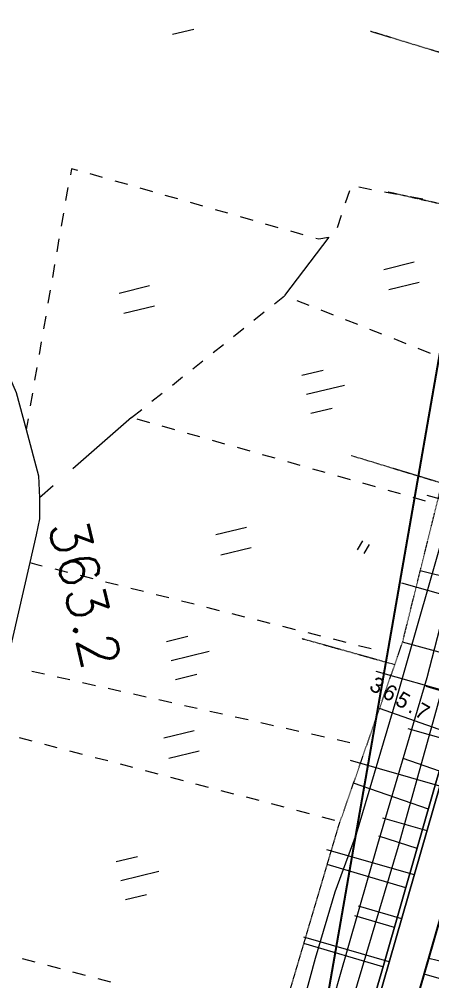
# Model space of a CAD drawing. Header units: millimetres. Extents: x 432273 to 1023813, y 170116 to 705940.
# Drawn here: x 519906 to 559449, y 526994 to 619197 of the extents above; entities that cross this region are included whole.
import ezdxf

# ---------------------------------------------------------------- set-up
doc = ezdxf.new("R2010")
doc.units = ezdxf.units.MM
doc.header["$LTSCALE"] = 100
doc.linetypes.add('561019', pattern=[1, 0.5, -0.5])
doc.linetypes.add('56301', pattern=[0.5, 0.25, -0.25])
doc.layers.get('Defpoints').update_dxf_attribs({"color": 153})
doc.layers.add('D-BGD', color=7, linetype='Continuous', lineweight=13)
doc.layers.add('●予備設計_LP横断', color=7, linetype='Continuous', lineweight=13)
doc.styles.add('BIGFONT', font='txt', dxfattribs={"height": 0.2, "bigfont": 'BIGFONT'})
doc.styles.add('Style-WORKING', font='WORKING.shx')

# ---------------------------------------------------------------- blocks, each defined once
blk = doc.blocks.new('M6311')
at = {"layer": '●予備設計_LP横断', "linetype": 'Continuous', "lineweight": 9}
for p, q in [((-0.75, -1), (-0.75, 0)), ((0, -1), (0, 0))]:
    blk.add_line(p, q, dxfattribs=at)
blk = doc.blocks.new('21311212131313131')
at = {"layer": 'D-BGD', "linetype": 'Continuous'}
for p, q in [((2465884.0787, -1427363.3445), (2463701.922, -1435847.6762)), ((2509574.5917, -1435206.6197), (2511213.6914, -1429047.0866)), ((2472538.3483, -1429290.6782), (2470942.4012, -1436351.0591)), ((2474377.182, -1429550.3031), (2472161.4119, -1438096.0362)), ((2479517.8005, -1431209.8638), (2477815.8366, -1437904.7486)), ((2482931.6868, -1431770.8752), (2480695.8768, -1440374.04)), ((2508069.0539, -1434751.3068), (2508688.4938, -1431834.2811)), ((2482992.0306, -1432165.1956), (2482009.6109, -1435555.8211)), ((2486466.2608, -1433120.5274), (2484238.5459, -1439988.1444)), ((2487230.8682, -1432893.166), (2486112.5471, -1437205.921)), ((2490116.0838, -1434124.1431), (2488977.1969, -1437632.937)), ((2491542.791, -1434033.8323), (2489252.6868, -1442652.876)), ((2493772.9084, -1435101.8229), (2491431.0725, -1442321.2533)), ((2495849.9119, -1435183.2702), (2494715.7119, -1439441.731)), ((2449606.5437, -1437017.9395, 362596.9804), (2450041.7745, -1435845.9736, 362611.9804)), ((2464247.619, -1435975.4053, 362659.9804), (2463930.9267, -1437184.9027, 362650.9804)), ((2497563.5162, -1436106.1182), (2496461.4289, -1439802.881)), ((2500113.1746, -1436308.6985), (2497874.4184, -1444750.6451)), ((2435309.455, -1436851.0977, 362820.9804), (2435107.8117, -1438083.6758, 362848.9804)), ((2444045.9726, -1439928.2958), (2443277.6903, -1437029.2661)), ((2501354.124, -1437110.4136), (2499287.6105, -1444678.0342)), ((2504331.747, -1437432.4624), (2503223.221, -1441602.3747)), ((2442112.3812, -1440440.7486), (2441344.0989, -1437541.7189)), ((2448737.4393, -1439361.4742, 362565.9804), (2449172.6702, -1438189.5083, 362580.9804)), ((2505174.2037, -1438122.5173), (2504136.9557, -1441920.9505)), ((2463614.7146, -1438393.5229, 362640.9804), (2463297.1451, -1439602.54, 362631.9804)), ((2508501.6592, -1438540.9884), (2506310.2813, -1446792.2643)), ((2508994.0997, -1439135.3074), (2506911.9887, -1446760.0466)), ((2434904.8111, -1439316.6509, 362877.9804), (2434702.6876, -1440550.1062, 362905.9804)), ((2447868.3349, -1441705.0089, 362535.9804), (2448302.2084, -1440533.44, 362550.9804)), ((2462980.4528, -1440812.0373, 362621.9804), (2462663.7605, -1442021.5347, 362612.9804)), ((2478212.3326, -1442134.7403, 362640.9804), (2478491.768, -1440916.2475, 362629.9804)), ((2434499.6869, -1441783.0813, 362933.9804), (2434297.5634, -1443016.5366, 362962.9804)), ((2446997.8732, -1444048.9406, 362505.9804), (2447433.1041, -1442876.9747, 362520.9804)), ((2487291.4987, -1443990.4296, 362634.9804), (2487540.2975, -1442765.4255, 362610.9804)), ((2462347.5483, -1443230.1548, 362603.9804), (2462029.9789, -1444439.172, 362593.9804)), ((2477651.7076, -1444570.7655, 362662.9804), (2477932.0201, -1443352.7529, 362651.9804)), ((2434647.9208, -1443907.1788, 362953.9804), (2435840.7396, -1444275.1627, 362886.9804)), ((2437032.6813, -1444642.6664, 362819.9804), (2438225.0199, -1445011.5274, 362752.9804)), ((2454247.9911, -1447623.4721), (2453286.5626, -1443998.5261)), ((2495040.6737, -1444054.3764, 362689.9804), (2494749.2718, -1445269.7384, 362723.9804)), ((2446128.7689, -1446392.4753, 362474.9804), (2446563.1225, -1445220.0292, 362489.9804)), ((2456061.3413, -1447143.2381), (2455522.938, -1445113.3577)), ((2461713.2865, -1445648.6693, 362584.9804), (2461396.5942, -1446858.1667, 362575.9804)), ((2486795.2586, -1446440.0408, 362682.9804), (2487042.7, -1445215.4337, 362658.9804)), ((2444830.4456, -1449890.7463, 362429.9804), (2439140.018, -1445749.5595, 362709.9804)), ((2452435.9982, -1448103.3092), (2451898.4721, -1446073.909)), ((2477091.9597, -1447007.2709, 362684.9804), (2477372.2722, -1445789.2583, 362673.9804)), ((2494458.3501, -1446484.2232, 362757.9804), (2494166.9483, -1447699.5852, 362791.9804)), ((2445258.7873, -1448735.5298, 362444.9804), (2445693.538, -1447564.4411, 362459.9804)), ((2438965.2606, -1448242.9179, 362715.9804), (2438646.814, -1449451.4549, 362719.9804)), ((2461080.3821, -1448066.7868, 362565.9804), (2460762.8126, -1449275.804, 362556.9804)), ((2476532.2118, -1449443.7764, 362706.9804), (2476811.6472, -1448225.2836, 362695.9804)), ((2486297.6612, -1448890.049, 362730.9804), (2486546.4599, -1447665.0449, 362706.9804)), ((2493875.5464, -1448914.9472, 362824.9804), (2493584.1445, -1450130.3092, 362858.9804)), ((2445640.3716, -1450866.5279, 362430.9804), (2444841.996, -1449905.0497, 362429.9804)), ((2485801.4211, -1451339.6602, 362778.9804), (2486050.2198, -1450114.6561, 362754.9804)), ((2438328.3673, -1450659.9918, 362724.9804), (2438008.5633, -1451868.9258, 362728.9804)), ((2460446.1203, -1450485.3013, 362546.9804), (2460129.428, -1451694.7986, 362537.9804)), ((2475972.464, -1451880.2818, 362727.9804), (2476251.8993, -1450661.789, 362716.9804)), ((2447237.9999, -1452789.9645, 362431.9804), (2446438.7471, -1451828.0061, 362430.9804)), ((2493293.2228, -1451344.794, 362892.9804), (2493001.8209, -1452560.156, 362926.9804)), ((2437690.1167, -1453077.4627, 362733.9804), (2437371.67, -1454285.9997, 362737.9804)), ((2459813.2158, -1452903.4188, 362528.9804), (2459495.6464, -1454112.436, 362518.9804)), ((2467874.0383, -1456002.8894), (2467105.756, -1453103.8597)), ((2469807.6297, -1455490.4366), (2469039.3474, -1452591.4069)), ((2475411.8389, -1454316.307, 362749.9804), (2475692.1515, -1453098.2944, 362738.9804)), ((2485305.181, -1453789.2714, 362826.9804), (2485552.6224, -1452564.6643, 362802.9804)), ((2448834.2708, -1454713.798, 362432.9804), (2448035.8952, -1453752.3198, 362432.9804)), ((2492710.419, -1453775.518, 362960.9804), (2492419.4973, -1454990.0028, 362994.9804)), ((2437051.866, -1455494.9336, 362742.9804), (2436733.4194, -1456703.4705, 362747.9804)), ((2450431.0219, -1456636.7544, 362434.9804), (2449632.6463, -1455675.2762, 362433.9804)), ((2459178.954, -1455321.9333, 362509.9804), (2458862.2617, -1456531.4306, 362500.9804)), ((2474852.0911, -1456752.8124, 362771.9804), (2475132.4036, -1455534.7998, 362760.9804)), ((2484807.5835, -1456239.2796, 362874.9804), (2485056.3823, -1455014.2755, 362850.9804)), ((2480031.9742, -1460062.7295), (2479070.5457, -1456437.7835)), ((2492128.0954, -1456205.3648, 363027.9804), (2491836.6935, -1457420.7268, 363061.9804)), ((2452028.1699, -1458561.0681, 362435.9804), (2451230.2746, -1457598.7128, 362434.9804)), ((2481845.3244, -1459582.4955), (2481306.9211, -1457552.6151)), ((2484311.3434, -1458688.8908, 362922.9804), (2484559.265, -1457463.4065, 362898.9804)), ((2487474.4405, -1460599.4741), (2486706.1582, -1457700.4444)), ((2489408.0319, -1460087.0213), (2488639.7496, -1457187.9915)), ((2436414.9727, -1457912.0075, 362751.9804), (2436095.6489, -1459120.0642, 362756.9804)), ((2458546.0496, -1457740.0508, 362490.9804), (2458228.4801, -1458949.0679, 362481.9804)), ((2474292.3432, -1459189.3178, 362793.9804), (2474571.7785, -1457970.825, 362782.9804)), ((2478219.9814, -1460542.5666), (2477682.4553, -1458513.1664)), ((2491545.2916, -1458636.0888, 363095.9804), (2491254.3699, -1459850.5736, 363129.9804)), ((2420001.4898, -1461159.2664), (2419463.0865, -1459129.386)), ((2453624.9211, -1460484.0245, 362436.9804), (2452826.5455, -1459522.5463, 362436.9804)), ((2435776.7221, -1460329.4784, 362760.9804), (2435458.2755, -1461538.0153, 362765.9804)), ((2457911.7878, -1460158.5653, 362471.9804), (2457595.0955, -1461368.0626, 362462.9804)), ((2473732.5953, -1461625.8232, 362815.9804), (2474012.0307, -1460407.3304, 362804.9804)), ((2483814.2262, -1461138.0218, 362970.9804), (2484062.5447, -1459913.8949, 362946.9804)), ((2490962.968, -1461065.9356, 363163.9804), (2490671.5661, -1462281.2976, 363197.9804)), ((2501233.673, -1464441.4869), (2500272.2446, -1460816.5409)), ((2455222.0691, -1462408.3382, 362438.9804), (2454423.2966, -1461445.5027, 362437.9804)), ((2503047.0232, -1463961.2529), (2502508.6199, -1461931.3725)), ((2435138.9516, -1462746.0721, 362769.9804), (2434820.0248, -1463955.4862, 362774.9804)), ((2444910.1021, -1465776.3262), (2444141.8198, -1462877.2964)), ((2446843.6935, -1465263.8733), (2446075.4112, -1462364.8436)), ((2457278.8833, -1462576.6828, 362453.9804), (2456961.3138, -1463785.6999, 362443.9804)), ((2473171.9703, -1464061.8485, 362837.9804), (2473452.2828, -1462843.8359, 362826.9804)), ((2483317.5059, -1463588.5102, 363018.9804), (2483566.3046, -1462363.5061, 362994.9804)), ((2499421.6802, -1464921.324), (2498884.1541, -1462891.9238)), ((2456818.8202, -1464331.2946, 362439.9804), (2456020.4447, -1463369.8164, 362438.9804)), ((2490380.6444, -1463495.7824, 363230.9804), (2490089.2425, -1464711.1444, 363264.9804)), ((2456818.8202, -1464331.2946, 362439.9804), (2461859.8696, -1469866.9464, 362880.9804)), ((2482821.2658, -1466038.1214, 363067.9804), (2483069.1873, -1464812.6371, 363043.9804)), ((2434501.5782, -1465164.0231, 362778.9804), (2434182.2543, -1466372.0799, 362783.9804)), ((2472612.2224, -1466498.3539, 362859.9804), (2472892.5349, -1465280.3413, 362848.9804)), ((2489797.8406, -1465926.5064, 363298.9804), (2489506.4387, -1467141.8684, 363332.9804)), ((2510666.8927, -1466439.6966, 363318.9804), (2510963.6408, -1465224.9812, 363294.9804)), ((2433863.8077, -1467580.6168, 362788.9804), (2433544.8809, -1468790.031, 362792.9804)), ((2472052.4745, -1468934.8593, 362881.9804), (2472331.9099, -1467716.3665, 362870.9804)), ((2482324.1485, -1468487.2524, 363115.9804), (2482572.9472, -1467262.2483, 363091.9804)), ((2510074.3569, -1468867.373, 363365.9804), (2510370.6248, -1467653.5348, 363341.9804)), ((2489215.517, -1468356.3532, 363366.9804), (2488924.1152, -1469571.7152, 363400.9804)), ((2481827.9084, -1470936.8636, 363163.9804), (2482075.3498, -1469712.2565, 363139.9804)), ((2471492.7266, -1471371.3647, 362903.9804), (2471772.162, -1470152.8719, 362892.9804)), ((2509480.4637, -1471295.4463, 363412.9804), (2509777.6088, -1470082.0883, 363388.9804)), ((2434902.6485, -1470893.3893, 362832.9804), (2436138.9208, -1471079.9544, 362854.9804)), ((2437375.1931, -1471266.5195, 362876.9804), (2438610.5883, -1471452.6044, 362898.9804)), ((2488632.7133, -1470787.0772, 363434.9804), (2488341.3114, -1472002.4392, 363467.9804)), ((2439846.8607, -1471639.1695, 362920.9804), (2441081.7757, -1471826.1315, 362943.9804)), ((2442318.048, -1472012.6966, 362965.9804), (2443553.4432, -1472198.7815, 362987.9804)), ((2444789.7155, -1472385.3466, 363009.9804), (2446025.1107, -1472571.4315, 363031.9804)), ((2463540.5395, -1471711.5788, 363027.9804), (2464708.2592, -1472993.8138, 363129.9804)), ((2481330.311, -1473386.8718, 363211.9804), (2481579.1097, -1472161.8677, 363187.9804)), ((2447261.383, -1472757.9966, 363053.9804), (2448497.6554, -1472944.5617, 363075.9804)), ((2449733.0505, -1473130.6466, 363098.9804), (2450968.8427, -1473318.0888, 363120.9804)), ((2488051.2668, -1473217.4042, 363501.9804), (2487759.8649, -1474432.7662, 363535.9804)), ((2508887.4477, -1473723.9999, 363458.9804), (2509184.1958, -1472509.2845, 363435.9804)), ((2452204.2379, -1473504.1737, 363142.9804), (2453440.5102, -1473690.7388, 363164.9804)), ((2454675.9054, -1473876.8237, 363186.9804), (2455912.1777, -1474063.3888, 363208.9804)), ((2457147.5729, -1474249.4737, 363230.9804), (2458188.917, -1474406.8504, 363249.9804))]:
    blk.add_line(p, q, dxfattribs=at)
at = {"layer": 'D-BGD', "linetype": '56301'}
for p, q in [((2434673.3164, -1440185.1756), (2436977.087, -1428940.1248)), ((2460015.6396, -1443214.4635), (2462486.5084, -1434440.1485)), ((2477675.9085, -1447537.8534), (2479974.5519, -1438605.4137))]:
    blk.add_line(p, q, dxfattribs=at)
at = {"layer": 'D-BGD', "linetype": 'Continuous', "flags": 128}
for points in [[(2358657.0594, -1405116.4666), (2362552.053, -1405834.6194), (2368686.4907, -1406921.883), (2375198.7936, -1408185.223), (2388272.4632, -1410776.3836), (2401423.3414, -1413241.0854), (2408168.0027, -1414586.0255), (2413610.0601, -1415698.9679), (2417599.864, -1416428.4464), (2422209.3403, -1417185.9262), (2429221.4264, -1418488.0182), (2439273.404, -1420694.9947), (2456725.7737, -1425121.1801), (2469693.472, -1428538.9979), (2472342.7761, -1429236.9004), (2490996.0724, -1434366.1194), (2508857.7129, -1439098.4377), (2530493.8009, -1444947.3773)], [(2625466.5658, -1455191.9456), (2622770.4688, -1455137.6295), (2608757.6911, -1454270.2613), (2593933.4272, -1452769.409), (2582484.9701, -1451336.9994), (2568534.5255, -1448952.1625), (2553705.874, -1446091.1226), (2545301.6483, -1444341.572), (2531476.9011, -1441069.0544), (2509891.3108, -1435234.0786), (2492038.5251, -1430504.3277), (2473382.1171, -1425374.5454), (2470727.0699, -1424674.6388), (2457726.9806, -1421249.3494), (2440256.9012, -1416818.0292), (2438038.975, -1416217.1943), (2437285.0181, -1415853.4719)], [(2440256.9012, -1416818.0292), (2457726.9806, -1421249.3494), (2470727.0699, -1424674.6388), (2473382.1171, -1425374.5454), (2492038.5251, -1430504.3277), (2509891.3108, -1435234.0786), (2531476.9011, -1441069.0544), (2545301.6483, -1444341.572), (2553705.874, -1446091.1226), (2568534.5255, -1448952.1625), (2582484.9701, -1451336.9994), (2593933.4272, -1452769.409), (2608757.6911, -1454270.2613), (2622770.4688, -1455137.6295), (2625466.5658, -1455191.9456)], [(2662323.1486, -1459052.3845), (2648448.0166, -1459560.0125), (2633537.0179, -1459354.6435), (2622606.3426, -1459135.9582), (2608431.9688, -1458257.649), (2593483.3018, -1456744.5556), (2581899.4354, -1455295.0198), (2567818.6971, -1452887.877), (2552918.957, -1450013.0013), (2544432.5535, -1448246.9645), (2530493.8009, -1444947.3773), (2508857.7129, -1439098.4377), (2490996.0724, -1434366.1194), (2472342.7761, -1429236.9004), (2469693.472, -1428538.9979), (2456725.7737, -1425121.1801), (2439273.404, -1420694.9947)]]:
    blk.add_lwpolyline(points, dxfattribs=at)
at = {"layer": 'D-BGD', "linetype": '561019', "flags": 128}
blk.add_lwpolyline([(2663325.0384, -1459019.4368), (2663582.6232, -1459096.6061), (2663751.0204, -1459357.5187), (2663689.3128, -1459524.3845), (2663517.5438, -1459642.3988), (2662420.1024, -1459897.7873), (2653808.341, -1461149.2087), (2650650.0028, -1461610.2303), (2647900.2162, -1462012.1787), (2644041.7285, -1463092.006), (2641511.8124, -1464175.2186), (2640059.3695, -1465274.841), (2636088.6001, -1465512.2749), (2629242.7752, -1465922.3349), (2619350.6901, -1465730.6944), (2606960.1997, -1465115.2855), (2604014.6813, -1464968.8882), (2599197.7544, -1464386.2719), (2586047.8548, -1462796.5152), (2567513.4826, -1460013.6165), (2550048.384, -1456554.0555), (2529078.4332, -1451924.813), (2514502.729, -1448832.8734), (2495550.8585, -1443657.6278), (2477815.8366, -1437904.7486), (2459267.7349, -1433712.0866), (2447818.2026, -1431311.1959), (2432560.1877, -1427974.5583), (2431470.8426, -1427736.1822), (2420018.7516, -1424658.9879), (2400238.5386, -1421213.4502), (2372537.9631, -1415559.3222), (2372202.4581, -1415447.4767), (2369463.9321, -1414537.7052), (2358657.0594, -1412237.4944)], dxfattribs=at)
at = {"layer": 'D-BGD', "linetype": '56301', "flags": 128}
blk.add_lwpolyline([(2423978.1963, -1425722.9785), (2423537.4231, -1427284.0835), (2419325.6463, -1442199.8191)], dxfattribs=at)
at = {"layer": 'D-BGD', "linetype": 'Continuous', "flags": 128}
for points, elevation in [([(2464896.212, -1429711.4066), (2484278.8557, -1434543.3341), (2497406.7219, -1437914.3093), (2513704.4864, -1442400.424)], 364999.9803), ([(2526484.7262, -1447535.1212), (2510216.505, -1443301.1675), (2497243.7934, -1439873.765), (2481157.7133, -1435471.6131), (2464880.358, -1431627.1123)], 363999.9803), ([(2464863.1467, -1433543.215), (2483416.1058, -1438422.559), (2496324.4525, -1441980.0313), (2501934.9426, -1443905.6842), (2508303.1123, -1445638.4788), (2514355.1446, -1447171.9871), (2524397.4351, -1449398.7413), (2543009.3019, -1453801.8766), (2551243.3962, -1455433.21), (2559869.3624, -1456900.5761), (2571291.2349, -1459227.0429), (2580892.3926, -1460741.4688), (2587548.49, -1461652.5928), (2599359.8995, -1463096.7298), (2614495.2225, -1464620.8025), (2625366.8389, -1464682.8926), (2636390.6408, -1464960.5391), (2638883.6472, -1465156.7645), (2639015.217, -1465493.2795), (2638505.6606, -1466053.3976), (2634400.7465, -1469940.7609), (2631855.1686, -1472970.5655)], 362999.9804)]:
    blk.add_lwpolyline(points, dxfattribs=dict(at, elevation=elevation))
at = {"layer": 'D-BGD', "linetype": 'Continuous', "extrusion": (0.006893, 0.001553, 0.999975), "elevation": 377269.5637}
blk.add_lwpolyline([(2436597.2322, -1446404.7632), (2436804.6013, -1447325.4358), (2436726.4092, -1447622.365)], dxfattribs=at)
at = {"layer": 'D-BGD', "linetype": 'Continuous', "extrusion": (-0.017031, 0.00772, 0.999825), "elevation": 309946.1312}
blk.add_lwpolyline([(334257.242, 2829365.4511), (334887.0673, 2829472.4092), (334720.8272, 2830060.6789)], dxfattribs=at)
at = {"layer": 'D-BGD', "linetype": 'Continuous', "extrusion": (-0.974512, 0.224005, 0.012126), "elevation": -2733694.7383}
blk.add_lwpolyline([(882801.6434, 396176.6434), (882105.2247, 396096.6375), (881556.6038, 396091.6372)], dxfattribs=at)
at = {"layer": 'D-BGD', "linetype": 'Continuous'}
for points in [[(2358657.0594, -1404935.0235, 366962.2376), (2396367.2932, -1412301.8376, 366779.9802), (2396474.2172, -1412314.7703, 366779.9802), (2413165.5745, -1415353.0364, 367499.9801), (2435009.3914, -1419433.4913, 366989.9802), (2470463.3115, -1428536.3425, 366599.9802), (2487541.2042, -1432971.8524, 366689.9802), (2529285.0171, -1444058.7763, 366639.9802), (2557274.9274, -1450740.0062, 366749.9802), (2573887.9809, -1453838.0094, 366779.9802), (2586115.1601, -1455618.0579, 366869.9802), (2607258.968, -1458186.6638, 366559.9802), (2609480.7549, -1459813.3666, 365999.9802), (2610771.8495, -1460474.5584, 365709.9802), (2611841.7306, -1460706.8393, 365509.9802), (2614047.5047, -1461321.5423, 365399.9803), (2626241.52, -1463391.2461, 364539.9803), (2634065.6069, -1464676.1421, 364039.9803), (2634987.4607, -1465157.9985, 364029.9803), (2635516.5136, -1465732.6313, 364019.9803), (2636072.1397, -1466675.2233, 363749.9803), (2636552.8577, -1468067.0242, 363749.9803)], [(2502794.683, -1419102.828, 363729.9803), (2499760.0995, -1420314.4805, 363779.9803), (2495797.4542, -1421451.2919, 364099.9803), (2492925.2368, -1421908.2012, 364139.9803), (2489287.1993, -1422139.6787, 364199.9803), (2486736.5191, -1422134.188, 364509.9803), (2483727.6001, -1421695.4342, 364369.9803), (2439320.128, -1415078.5234, 366449.9802), (2438707.0798, -1415677.7493, 366489.9802), (2432738.7339, -1414793.1344, 366829.9802), (2432366.6138, -1414931.4335, 366859.9802), (2432378.1404, -1415222.7532, 366859.9802), (2432656.336, -1415443.4501, 366849.9802), (2433013.0268, -1415479.1106, 366829.9802), (2435771.9878, -1416020.4361, 366989.9802), (2471336.8017, -1425149.7935, 366599.9802), (2488423.466, -1429590.1054, 366689.9802), (2530140.964, -1440662.6236, 366639.9802), (2557997.6354, -1447316.515, 366749.9802), (2574455.1048, -1450386.3476, 366779.9802), (2586580.1618, -1452144.6918, 366869.9802), (2607536.4367, -1454701.8381, 366559.9802), (2628227.8885, -1455597.7595, 366319.9802)], [(2628227.8885, -1455597.7595, 366319.9802), (2607536.4367, -1454701.8381, 366559.9802), (2586580.1618, -1452144.6918, 366869.9802), (2574455.1048, -1450386.3476, 366779.9802), (2557997.6354, -1447316.515, 366749.9802), (2530140.964, -1440662.6236, 366639.9802), (2488423.466, -1429590.1054, 366689.9802), (2471336.8017, -1425149.7935, 366599.9802), (2435771.9878, -1416020.4361, 366989.9802), (2433013.0268, -1415479.1106, 366829.9802), (2432656.336, -1415443.4501, 366849.9802), (2432378.1404, -1415222.7532, 366859.9802)], [(2607258.968, -1458186.6638, 366559.9802), (2586115.1601, -1455618.0579, 366869.9802), (2573887.9809, -1453838.0094, 366779.9802), (2557274.9274, -1450740.0062, 366749.9802), (2529285.0171, -1444058.7763, 366639.9802), (2487541.2042, -1432971.8524, 366689.9802)], [(2394828.4508, -1500724.4208, 363219.9804), (2399534.2457, -1498979.8031, 363179.9804), (2421822.2592, -1489691.3698, 363029.9804), (2441017.2339, -1481742.1938, 363349.9804), (2454646.2196, -1475442.9458, 363239.9804), (2458188.917, -1474406.8504, 363249.9804), (2462600.3218, -1473116.6932, 363259.9804), (2464708.2592, -1472993.8138, 363129.9804), (2466728.2889, -1472948.2147, 363009.9804), (2468243.4093, -1473241.83, 362929.9804), (2470934.5026, -1473803.0041, 362999.9804), (2480834.0709, -1475836.483, 363259.9804), (2487108.2091, -1477162.1093, 363179.9804), (2499118.728, -1479712.7798, 363039.9804)]]:
    blk.add_polyline3d(points, dxfattribs=at)
at = {"layer": 'Defpoints', "linetype": 'Continuous', "flags": 128}
blk.add_lwpolyline([(2831012.6992, -1480293.6013), (2759978.2476, -1482337.8919), (2358657.0594, -1420929.323)], dxfattribs=at)
at = {"layer": 'D-BGD', "linetype": 'Continuous', "lineweight": 9, "xscale": 1000, "yscale": 1000, "zscale": 1000, "rotation": 61.30205960440028}
blk.add_blockref('M6311', (2468526.4593, -1441272.7815), dxfattribs=at)
at = {"layer": 'D-BGD', "linetype": 'Continuous', "style": 'BIGFONT'}
blk.add_text('363.2', height=3749.9998, rotation=14.862356431, dxfattribs=at).set_placement((2467301.1656, -1472105.8298))
at = {"layer": 'D-BGD', "linetype": 'Continuous', "insert": (2482404.8419, -1441119.26), "char_height": 1499.999919, "attachment_point": 7, "rotation": 61.302059604, "line_spacing_factor": 0.722892, "style": 'Style-WORKING'}
blk.add_mtext('\\T1.284;365.7', dxfattribs=at)

msp = doc.modelspace()

# ---------------------------------------------------------------- block references
at = {"layer": 'D-BGD', "linetype": '56301', "rotation": 268.807065034117}
msp.add_blockref('21311212131313131', (2045832.1, 3006806.9, 354000), dxfattribs=at)

doc.saveas('drawing.dxf')
